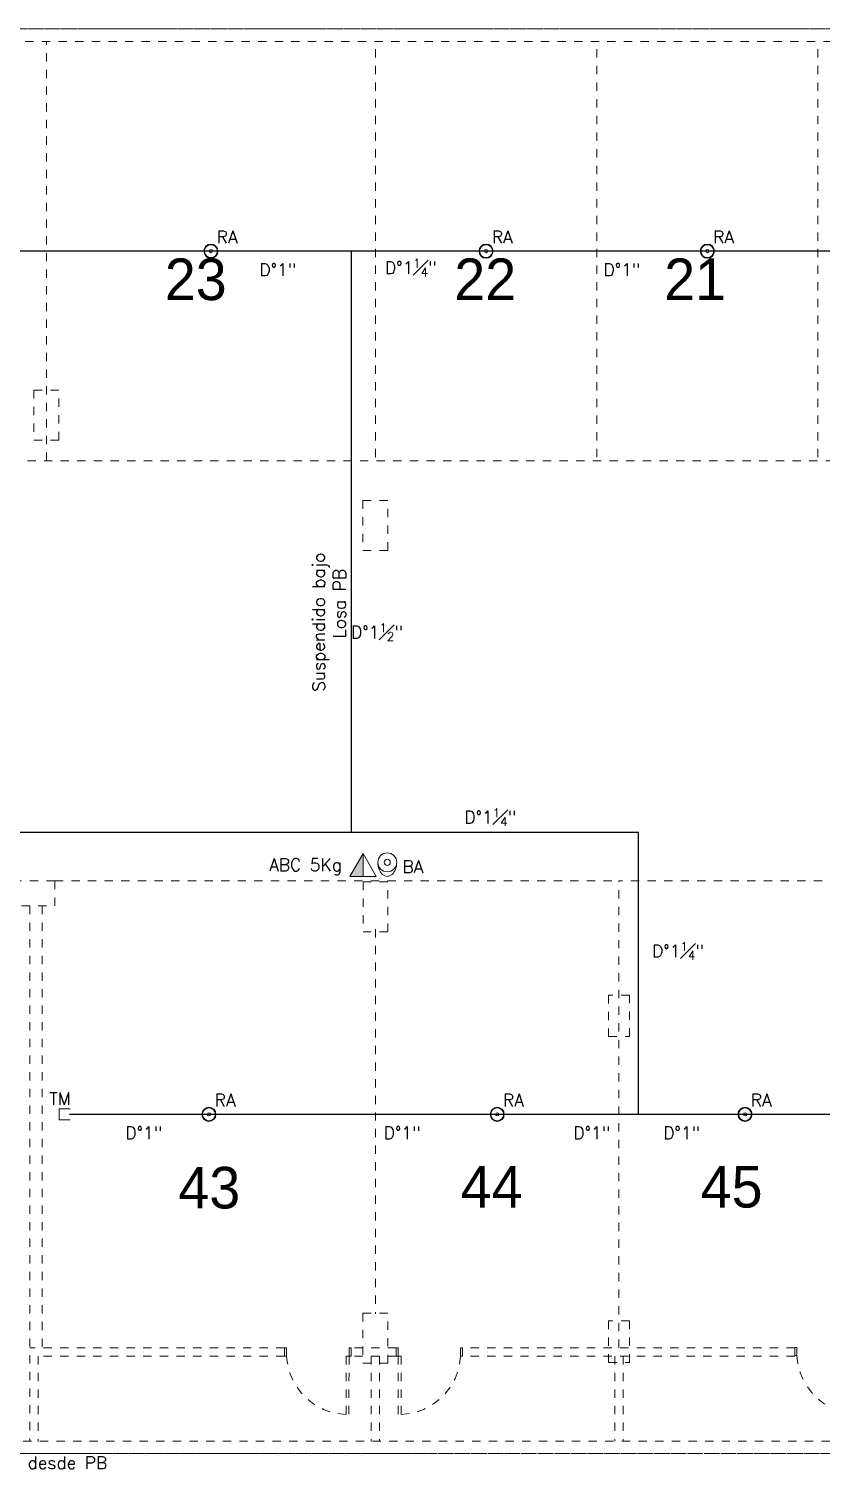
# Model space of a CAD drawing. Header units: millimetres. Extents: x 917 to 1168, y -421 to -23.
# Drawn here: x 1027.06 to 1036.59, y -420.13 to -402.78 of the extents above; entities that cross this region are included whole.
import ezdxf
from ezdxf.enums import TextEntityAlignment as Align

# ---------------------------------------------------------------- set-up
doc = ezdxf.new("R2010")
doc.units = ezdxf.units.MM
doc.header["$LTSCALE"] = 0.1
doc.linetypes.add('CONTINUA', pattern=[0])
doc.linetypes.add('HIDDEN', pattern=[0.375, 0.25, -0.125])
doc.layers.get('0').update_dxf_attribs({"lineweight": 5})
for name, color, linetype, lineweight in [('00_Incendio Rociador', 1, 'Continuous', 18), ('00_Incendio_Bocas Incendio', 1, 'Continuous', 30), ('00_Incendio_Cañeria', 1, 'Continuous', 30), ('00_Incendio_Matafuego', 1, 'Continuous', 20), ('00_Incendio_Textos', 7, 'Continuous', 13), ('Agua Fria Directa - Texto', 7, 'Continuous', 18), ('Incendio - Texto', 11, 'Continuous', 18), ('Lavarropa', 7, 'HIDDEN', 5)]:
    doc.layers.add(name, color=color, linetype=linetype, lineweight=lineweight)
doc.layers.add('Textos', color=7, linetype='Continuous')
doc.styles.add('Instal Sanit', font='techb___.ttf', dxfattribs={"height": 0.15})
doc.styles.add('Pill Gothic 300mg Lt', font='', dxfattribs={"height": 0.186028})
doc.styles.add('Romans', font='romans.shx')
doc.styles.get("Standard").update_dxf_attribs({"font": 'arial.ttf'})
doc.styles.get('Pill Gothic 300mg Lt').set_extended_font_data('Pill Gothic 300mg Lt')

# ---------------------------------------------------------------- blocks, each defined once
blk = doc.blocks.new('SS final')
at = {"color": 8, "lineweight": 18}
for p, q in [((1078.04, -429.28), (970.665, -429.28)), ((1007.646, -429.28), (1026.48, -429.28)), ((970.815, -429.43), (1077.89, -429.43)), ((1013.67, -434.472), (1013.67, -429.43)), ((1017.626, -434.425), (1017.626, -429.43)), ((1020.287, -434.425), (1020.287, -429.43)), ((1022.948, -434.425), (1022.948, -429.43)), ((1013.82, -433.623), (1013.52, -433.623)), ((1013.52, -433.623), (1013.52, -434.223)), ((1013.82, -434.223), (1013.82, -433.623)), ((1013.52, -434.223), (1013.82, -434.223)), ((1009.841, -434.472), (1077.89, -434.472)), ((1017.775, -434.947), (1017.475, -434.947)), ((1017.475, -434.947), (1017.475, -435.547)), ((1017.775, -435.547), (1017.775, -434.947)), ((1017.475, -435.547), (1017.775, -435.547)), ((1013.77, -439.518), (1013.17, -439.518)), ((1013.77, -439.818), (1013.77, -439.518)), ((1013.77, -439.518), (1020.555, -439.518)), ((1017.477, -439.53), (1017.477, -440.13)), ((1017.777, -439.53), (1017.477, -439.53)), ((1017.777, -440.13), (1017.777, -439.53)), ((1020.555, -445.129), (1020.555, -439.518)), ((1055.197, -439.518), (1020.555, -439.518)), ((1013.17, -439.818), (1013.77, -439.818)), ((1013.47, -439.818), (1013.47, -446.255)), ((1013.62, -439.818), (1013.62, -445.129)), ((1017.477, -440.13), (1017.777, -440.13)), ((1017.626, -440.1), (1017.626, -444.72)), ((1020.43, -440.892), (1020.43, -441.387)), ((1020.68, -440.892), (1020.43, -440.892)), ((1020.68, -441.387), (1020.68, -440.892)), ((1020.43, -441.387), (1020.68, -441.387)), ((1017.776, -444.713), (1017.476, -444.713)), ((1017.476, -444.713), (1017.476, -445.313)), ((1017.776, -445.313), (1017.776, -444.713)), ((1020.68, -444.805), (1020.43, -444.805)), ((1020.43, -444.805), (1020.43, -445.305)), ((1020.68, -445.305), (1020.68, -444.805)), ((1016.534, -445.129), (1013.47, -445.129)), ((1016.534, -445.129), (1016.534, -445.229)), ((1016.559, -445.129), (1016.534, -445.129)), ((1016.534, -445.129), (1016.534, -445.229)), ((1016.559, -445.229), (1016.559, -445.129)), ((1017.334, -445.129), (1017.309, -445.129)), ((1017.309, -445.129), (1017.309, -445.229)), ((1017.874, -445.129), (1017.334, -445.129)), ((1017.334, -445.129), (1017.334, -445.229)), ((1017.334, -445.229), (1017.334, -445.129)), ((1017.874, -445.129), (1017.874, -445.229)), ((1017.874, -445.229), (1017.874, -445.129)), ((1017.874, -445.129), (1017.899, -445.129)), ((1017.899, -445.129), (1017.899, -445.229)), ((1018.649, -445.229), (1018.649, -445.129)), ((1018.649, -445.129), (1018.674, -445.129)), ((1022.67, -445.129), (1018.674, -445.129)), ((1018.674, -445.129), (1018.674, -445.229)), ((1018.674, -445.129), (1018.674, -445.229)), ((1022.67, -445.124), (1022.669, -445.224)), ((1022.695, -445.124), (1022.67, -445.124)), ((1022.694, -445.224), (1022.695, -445.124)), ((1016.534, -445.229), (1013.57, -445.229)), ((1013.57, -445.229), (1013.57, -446.255)), ((1016.534, -445.229), (1016.559, -445.229)), ((1017.274, -445.229), (1017.273, -445.929)), ((1017.309, -445.229), (1017.274, -445.229)), ((1017.308, -445.929), (1017.309, -445.229)), ((1017.309, -445.229), (1017.334, -445.229)), ((1017.874, -445.229), (1017.334, -445.229)), ((1017.476, -445.313), (1017.776, -445.313)), ((1017.576, -445.229), (1017.576, -446.255)), ((1017.676, -445.229), (1017.676, -446.255)), ((1017.899, -445.229), (1017.874, -445.229)), ((1017.9, -445.929), (1017.899, -445.229)), ((1017.899, -445.229), (1017.934, -445.229)), ((1017.934, -445.229), (1017.935, -445.929)), ((1018.674, -445.229), (1018.649, -445.229)), ((1022.669, -445.229), (1018.674, -445.229)), ((1020.43, -445.305), (1020.68, -445.305)), ((1020.505, -445.229), (1020.505, -446.25)), ((1020.605, -445.229), (1020.605, -446.25)), ((1022.669, -445.224), (1022.694, -445.224)), ((1077.89, -446.25), (970.815, -446.25)), ((970.665, -446.4), (1078.04, -446.4)), ((1007.158, -446.4), (1018.357, -446.4)), ((1026.078, -446.4), (1018.357, -446.4))]:
    blk.add_line(p, q, dxfattribs=at)
at = {"color": 8, "linetype": 'HIDDEN', "lineweight": 18}
for centre, start, end in [((1017.296, -445.192), 182.8709, 268.2373), ((1017.912, -445.192), 271.7627, 357.1291), ((1023.432, -445.187), 182.8709, 268.2373)]:
    blk.add_arc(centre, 0.738, start, end, dxfattribs=at)
at = {"color": 8, "style": 'Pill Gothic 300mg Lt'}
for s, p in [('23', (1015.094, -432.539)), ('22', (1018.575, -432.539)), ('21', (1021.099, -432.539)), ('43', (1015.257, -443.455)), ('44', (1018.651, -443.444)), ('45', (1021.538, -443.444))]:
    blk.add_text(s, height=0.5, dxfattribs=at).set_placement(p)
blk = doc.blocks.new('rociadores')
at = {"layer": '00_Incendio_Bocas Incendio', "lineweight": 5}
for radius in [0.085, 0.0776, 0.02]:
    blk.add_circle((0, 0), radius, dxfattribs=at)

msp = doc.modelspace()

# ---------------------------------------------------------------- hatches: boundary and pattern name
at = {"layer": '00_Incendio_Matafuego'}
msp.add_hatch(color=256, dxfattribs=at).paths.add_polyline_path([(1031.081, -412.964), (1030.921, -412.964), (1031.081, -412.687)])

# ---------------------------------------------------------------- linework, layer by layer
at = {"layer": '00_Incendio_Bocas Incendio', "lineweight": 5}
for radius in [0.114, 0.0366]:
    msp.add_circle((1031.373, -412.795), radius, dxfattribs=at)
at = {"layer": '00_Incendio_Bocas Incendio', "lineweight": 5, "extrusion": (0, 0, -1)}
msp.add_ellipse((1031.373, -412.795), major_axis=(0, -0.169), ratio=0.671043, start_param=4.712389, end_param=7.853982, dxfattribs=at)
at = {"layer": '00_Incendio_Cañeria', "lineweight": 18}
for p, q in [((1027.558, -415.756), (1027.429, -415.756)), ((1027.429, -415.756), (1027.429, -415.89)), ((1027.558, -415.89), (1027.429, -415.89))]:
    msp.add_line(p, q, dxfattribs=at)
at = {"layer": '00_Incendio_Cañeria', "lineweight": 30}
for points in [[(1040.545, -405.45), (1019.716, -405.45)], [(1030.938, -405.45), (1030.938, -412.435)], [(1034.392, -412.435), (1015.804, -412.435)], [(1034.392, -415.823), (1034.392, -412.435)], [(1041.076, -415.823), (1027.551, -415.823)]]:
    msp.add_lwpolyline(points, dxfattribs=at)
at = {"layer": '00_Incendio_Matafuego'}
msp.add_lwpolyline([(1031.081, -412.687), (1031.241, -412.964), (1030.921, -412.964)], close=True, dxfattribs=at)
msp.add_lwpolyline([(1031.081, -412.687), (1031.081, -412.964)], dxfattribs=at)

# ---------------------------------------------------------------- block references
at = {"layer": '00_Incendio Rociador', "color": 6, "lineweight": 5}
for p in [(1029.252, -405.45), (1032.561, -405.45), (1035.222, -405.45), (1029.228, -415.823), (1032.695, -415.823), (1035.675, -415.823)]:
    msp.add_blockref('rociadores', p, dxfattribs=at)
at = {"layer": 'Lavarropa', "color": 3, "linetype": 'CONTINUA', "lineweight": 13}
msp.add_blockref('SS final', (13.604, 26.501), dxfattribs=at)

# ---------------------------------------------------------------- texts
at = {"layer": '00_Incendio_Textos', "lineweight": 18, "char_height": 0.15}
for s, insert, attachment_point in [('\\A1;{\\Fromans|c0;D°1\\H0.7x;\\S1#4;\\H1.42857x;"}', (1031.344, -405.544), 1), ('\\A1;{\\Fromans|c0;D°1\\H0.7x;\\S1#2;\\H1.42857x;"}', (1031.56, -409.924), 3), ('\\A1;{\\Fromans|c0;D°1\\H0.7x;\\S1#4;\\H1.42857x;"}', (1032.3, -412.147), 1), ('\\A1;{\\Fromans|c0;D°1\\H0.7x;\\S1#4;\\H1.42857x;"}', (1034.557, -413.755), 1)]:
    msp.add_mtext_dynamic_manual_height_columns(s, width=0.9745, gutter_width=12.5, heights=[0], dxfattribs=dict(at, insert=insert, attachment_point=attachment_point))
at = {"layer": '00_Incendio_Textos', "color": 7, "insert": (1030.315, -412.749), "char_height": 0.15, "width": 1.47222, "attachment_point": 2, "style": 'Instal Sanit'}
msp.add_mtext('\\pi-0.45,l0.6,t0.6;{\\Fromans|c0;ABC 5Kg}', dxfattribs=at)
at = {"layer": 'Agua Fria Directa - Texto', "style": 'Romans'}
msp.add_text('Baja desde PB', height=0.15, rotation=360, dxfattribs=at).set_placement((1026.501, -419.935), align=Align.TOP_LEFT)
at = {"layer": 'Incendio - Texto', "color": 7, "style": 'Romans'}
for s, p in [('RA', (1029.447, -405.28)), ('RA', (1032.756, -405.28)), ('RA', (1035.417, -405.28)), ('D°1"', (1030.057, -405.673)), ('D°1"', (1034.195, -405.673)), ('BA', (1031.681, -412.846)), ('RA', (1029.423, -415.653)), ('RA', (1032.89, -415.653)), ('RA', (1035.87, -415.653)), ('D°1"', (1028.445, -416.046)), ('D°1"', (1031.551, -416.046)), ('D°1"', (1033.832, -416.046)), ('D°1"', (1034.913, -416.046))]:
    msp.add_text(s, height=0.15, dxfattribs=at).set_placement(p, align=Align.MIDDLE_CENTER)
at = {"layer": 'Textos', "color": 7, "style": 'Romans'}
msp.add_text('TM', height=0.15, dxfattribs=at).set_placement((1027.308, -415.71))
at = {"layer": 'Textos', "color": 7, "insert": (1030.473, -409.984), "char_height": 0.15, "width": 2.19644, "attachment_point": 2, "rotation": 90, "style": 'Instal Sanit'}
msp.add_mtext('\\pi-0.45,l0.6,t0.6;{\\Fromans|c0;Suspendido bajo Losa PB}', dxfattribs=at)

doc.saveas('drawing.dxf')
